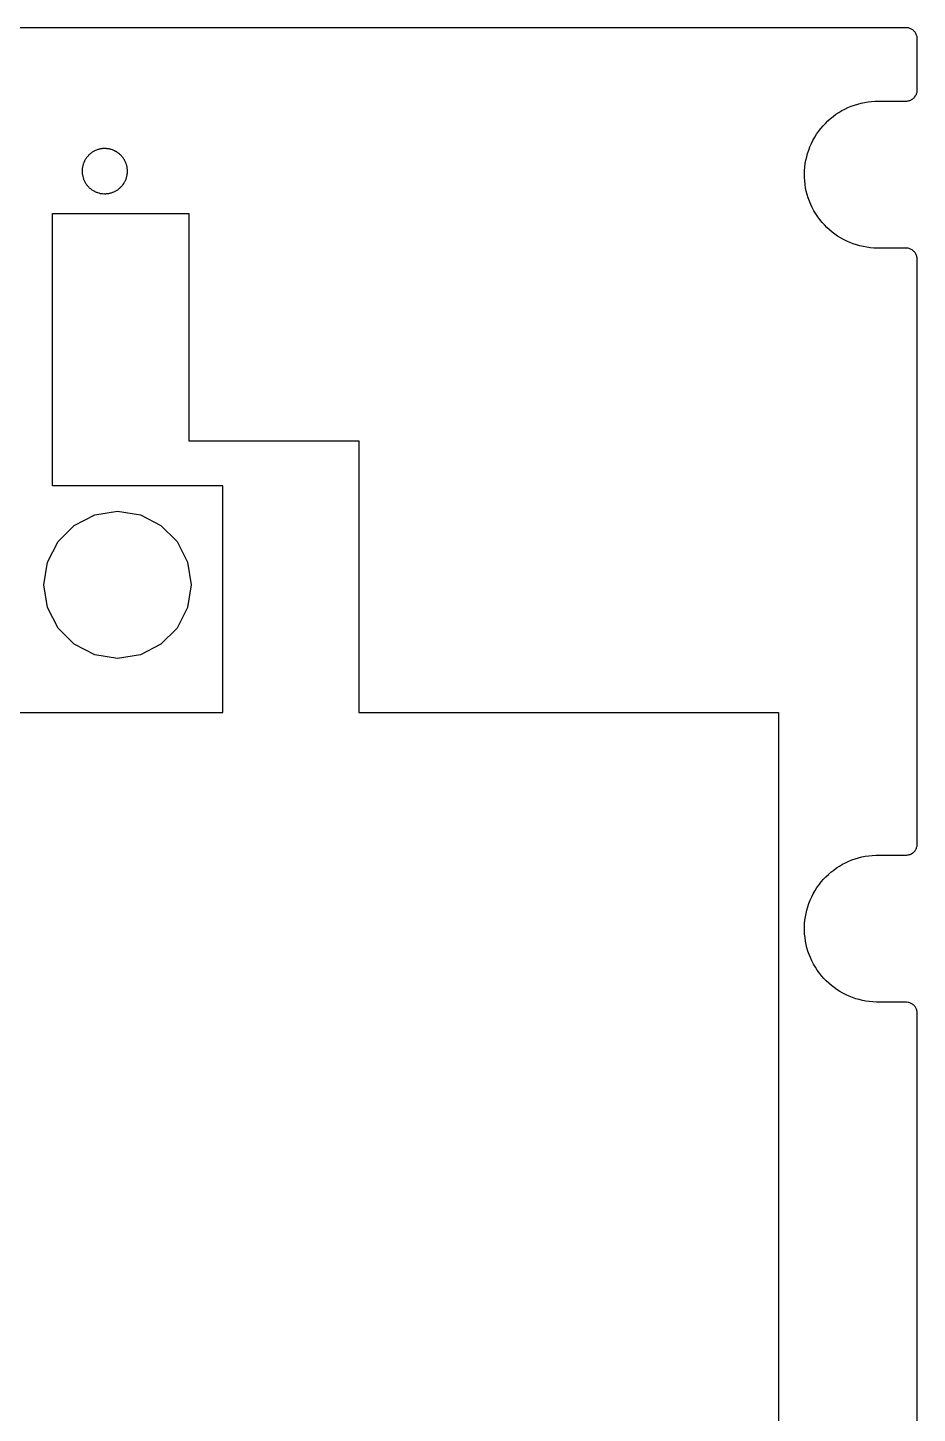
# Model space of a CAD drawing. Extents: x 14 to 158, y 771 to 1204.
# Drawn here: x 78.8 to 157.3, y 1081.7 to 1203.9 of the extents above; entities that cross this region are included whole.
import ezdxf

# ---------------------------------------------------------------- set-up
doc = ezdxf.new("R2010")
doc.units = 0

msp = doc.modelspace()

# ---------------------------------------------------------------- linework, layer by layer
at = {"layer": 'Middle'}
for p, q in [((156.343521, 1203.87505), (15.0113, 1203.87)), ((156.41655, 1203.865559), (156.343521, 1203.87505)), ((156.489499, 1203.849741), (156.41655, 1203.865559)), ((156.552943, 1203.833923), (156.489499, 1203.849741)), ((156.619555, 1203.808614), (156.552943, 1203.833923)), ((156.682999, 1203.783305), (156.619555, 1203.808614)), ((156.749612, 1203.751588), (156.682999, 1203.783305)), ((156.813056, 1203.719871), (156.749612, 1203.751588)), ((156.870164, 1203.678664), (156.813056, 1203.719871)), ((156.927272, 1203.631129), (156.870164, 1203.678664)), ((156.974875, 1203.58043), (156.927272, 1203.631129)), ((157.025647, 1203.532895), (156.974875, 1203.58043)), ((157.07325, 1203.475869), (157.025647, 1203.532895)), ((157.114517, 1203.418844), (157.07325, 1203.475869)), ((157.14628, 1203.355491), (157.114517, 1203.418844)), ((157.178043, 1203.288974), (157.14628, 1203.355491)), ((157.212973, 1203.225621), (157.178043, 1203.288974)), ((157.228814, 1203.159105), (157.212973, 1203.225621)), ((157.250991, 1203.095752), (157.228814, 1203.159105)), ((157.27, 1202.95), (157.250991, 1203.095752)), ((157.270059, 1198.331742), (157.27, 1202.95)), ((156.56262, 1197.447778), (156.626065, 1197.463596)), ((156.626065, 1197.463596), (156.692677, 1197.495313)), ((156.692677, 1197.495313), (156.756121, 1197.530194)), ((156.756121, 1197.530194), (156.813229, 1197.561911)), ((156.813229, 1197.561911), (156.879841, 1197.603119)), ((156.879841, 1197.603119), (156.927445, 1197.650654)), ((156.927445, 1197.650654), (156.984553, 1197.698189)), ((156.984553, 1197.698189), (157.032156, 1197.748887)), ((157.032156, 1197.748887), (157.114658, 1197.862963)), ((157.114658, 1197.862963), (157.155925, 1197.926316)), ((157.155925, 1197.926316), (157.187688, 1197.992833)), ((157.187688, 1197.992833), (157.213033, 1198.056186)), ((157.213033, 1198.056186), (157.23521, 1198.122702)), ((157.23521, 1198.122702), (157.25105, 1198.195546)), ((157.25105, 1198.195546), (157.260555, 1198.258899)), ((157.260555, 1198.258899), (157.270059, 1198.331742)), ((150.104707, 1196.23681), (150.355389, 1196.398405)), ((150.355389, 1196.398405), (150.615591, 1196.560008)), ((150.615591, 1196.560008), (150.882146, 1196.699433)), ((150.882146, 1196.699433), (151.158213, 1196.835686)), ((151.158213, 1196.835686), (151.443801, 1196.949754)), ((151.443801, 1196.949754), (151.729397, 1197.054323)), ((151.729397, 1197.054323), (152.027674, 1197.143041)), ((152.027674, 1197.143041), (152.322791, 1197.225433)), ((152.322791, 1197.225433), (152.621068, 1197.288786)), ((152.621068, 1197.288786), (152.93205, 1197.339484)), ((152.93205, 1197.339484), (153.239848, 1197.371201)), ((153.239848, 1197.371201), (153.557174, 1197.39651)), ((153.557174, 1197.39651), (156.277, 1197.4)), ((156.277, 1197.4), (156.35003, 1197.406489)), ((156.35003, 1197.406489), (156.422978, 1197.41598)), ((156.422978, 1197.41598), (156.489591, 1197.42247)), ((156.489591, 1197.42247), (156.56262, 1197.447778)), ((148.756084, 1194.978844), (148.95917, 1195.213331)), ((148.95917, 1195.213331), (149.168601, 1195.441475)), ((149.168601, 1195.441475), (149.387552, 1195.660112)), ((149.387552, 1195.660112), (149.616024, 1195.862906)), ((149.616024, 1195.862906), (149.850849, 1196.049858)), ((149.850849, 1196.049858), (150.104707, 1196.23681)), ((147.934218, 1193.657518), (148.073844, 1193.933188)), ((148.073844, 1193.933188), (148.226159, 1194.208867)), ((148.226159, 1194.208867), (148.387994, 1194.47503)), ((148.387994, 1194.47503), (148.568863, 1194.734858)), ((148.568863, 1194.734858), (148.756084, 1194.978844)), ((84.174879, 1192.579576), (84.133612, 1192.528877)), ((84.212978, 1192.620784), (84.174879, 1192.579576)), ((84.254245, 1192.658828), (84.212978, 1192.620784)), ((84.305017, 1192.700036), (84.254245, 1192.658828)), ((84.343116, 1192.741243), (84.305017, 1192.700036)), ((84.393887, 1192.782451), (84.343116, 1192.741243)), ((84.441491, 1192.814168), (84.393887, 1192.782451)), ((84.482758, 1192.855376), (84.441491, 1192.814168)), ((84.539866, 1192.887093), (84.482758, 1192.855376)), ((84.587469, 1192.91881), (84.539866, 1192.887093)), ((84.638241, 1192.953691), (84.587469, 1192.91881)), ((84.695349, 1192.975836), (84.638241, 1192.953691)), ((84.742952, 1193.007553), (84.695349, 1192.975836)), ((84.914308, 1193.08356), (84.742952, 1193.007553)), ((84.971416, 1193.105786), (84.914308, 1193.08356)), ((85.025356, 1193.121604), (84.971416, 1193.105786)), ((85.082463, 1193.137422), (85.025356, 1193.121604)), ((85.139571, 1193.156404), (85.082463, 1193.137422)), ((85.206184, 1193.172222), (85.139571, 1193.156404)), ((85.263292, 1193.18804), (85.206184, 1193.172222)), ((85.326736, 1193.194529), (85.263292, 1193.18804)), ((85.393348, 1193.20402), (85.326736, 1193.194529)), ((85.450456, 1193.210509), (85.393348, 1193.20402)), ((85.5139, 1193.22), (85.450456, 1193.210509)), ((85.644, 1193.22), (85.5139, 1193.22)), ((85.77433, 1193.217304), (85.6442, 1193.22)), ((85.831438, 1193.207814), (85.77433, 1193.217304)), ((85.894882, 1193.201324), (85.831438, 1193.207814)), ((85.961494, 1193.191833), (85.894882, 1193.201324)), ((86.018602, 1193.185344), (85.961494, 1193.191833)), ((86.082046, 1193.169526), (86.018602, 1193.185344)), ((86.139154, 1193.153708), (86.082046, 1193.169526)), ((86.205766, 1193.134726), (86.139154, 1193.153708)), ((86.320006, 1193.103009), (86.205766, 1193.134726)), ((86.373946, 1193.080783), (86.320006, 1193.103009)), ((86.488186, 1193.030085), (86.373946, 1193.080783)), ((86.538958, 1193.004776), (86.488186, 1193.030085)), ((86.596066, 1192.973059), (86.538958, 1193.004776)), ((86.650005, 1192.950914), (86.596066, 1192.973059)), ((86.700777, 1192.916033), (86.650005, 1192.950914)), ((86.74838, 1192.884316), (86.700777, 1192.916033)), ((86.799152, 1192.852599), (86.74838, 1192.884316)), ((86.846755, 1192.811391), (86.799152, 1192.852599)), ((86.894359, 1192.779674), (86.846755, 1192.811391)), ((86.94513, 1192.738467), (86.894359, 1192.779674)), ((86.983229, 1192.697259), (86.94513, 1192.738467)), ((87.034001, 1192.656051), (86.983229, 1192.697259)), ((87.075268, 1192.618007), (87.034001, 1192.656051)), ((87.113367, 1192.576799), (87.075268, 1192.618007)), ((87.154634, 1192.5261), (87.113367, 1192.576799)), ((147.521669, 1192.488279), (147.601035, 1192.789307)), ((147.601035, 1192.789307), (147.699402, 1193.08082)), ((147.699402, 1193.08082), (147.804121, 1193.372341)), ((147.804121, 1193.372341), (147.934218, 1193.657518)), ((83.6543, 1191.37), (83.644796, 1191.306647)), ((83.654328, 1191.426326), (83.6543, 1191.37)), ((83.660827, 1191.492842), (83.654328, 1191.426326)), ((83.670332, 1191.556195), (83.660827, 1191.492842)), ((83.686172, 1191.613221), (83.670332, 1191.556195)), ((83.695677, 1191.679737), (83.686172, 1191.613221)), ((83.711517, 1191.736763), (83.695677, 1191.679737)), ((83.727358, 1191.790625), (83.711517, 1191.736763)), ((83.743199, 1191.857142), (83.727358, 1191.790625)), ((83.768544, 1191.914167), (83.743199, 1191.857142)), ((83.790721, 1191.971193), (83.768544, 1191.914167)), ((83.806562, 1192.028219), (83.790721, 1191.971193)), ((83.841493, 1192.085244), (83.806562, 1192.028219)), ((83.863751, 1192.132779), (83.841493, 1192.085244)), ((83.889096, 1192.189805), (83.863751, 1192.132779)), ((83.920859, 1192.23734), (83.889096, 1192.189805)), ((83.95579, 1192.294366), (83.920859, 1192.23734)), ((83.987552, 1192.345064), (83.95579, 1192.294366)), ((84.019315, 1192.392599), (83.987552, 1192.345064)), ((84.060582, 1192.440134), (84.019315, 1192.392599)), ((84.092345, 1192.490833), (84.060582, 1192.440134)), ((84.133612, 1192.528877), (84.092345, 1192.490833)), ((87.186397, 1192.488056), (87.154634, 1192.5261)), ((87.227664, 1192.437358), (87.186397, 1192.488056)), ((87.259427, 1192.389823), (87.227664, 1192.437358)), ((87.300694, 1192.342288), (87.259427, 1192.389823)), ((87.335625, 1192.291589), (87.300694, 1192.342288)), ((87.367387, 1192.234563), (87.335625, 1192.291589)), ((87.389564, 1192.187028), (87.367387, 1192.234563)), ((87.424495, 1192.130003), (87.389564, 1192.187028)), ((87.446672, 1192.082468), (87.424495, 1192.130003)), ((87.497444, 1191.968392), (87.446672, 1192.082468)), ((87.519702, 1191.911366), (87.497444, 1191.968392)), ((87.560969, 1191.787783), (87.519702, 1191.911366)), ((87.57681, 1191.733921), (87.560969, 1191.787783)), ((87.586314, 1191.676895), (87.57681, 1191.733921)), ((87.602155, 1191.610379), (87.586314, 1191.676895)), ((87.611659, 1191.553353), (87.602155, 1191.610379)), ((87.6275, 1191.49), (87.611659, 1191.553353)), ((87.627497, 1191.430379), (87.6275, 1191.49)), ((87.633996, 1191.373353), (87.627497, 1191.430379)), ((87.6435, 1191.31), (87.633996, 1191.373353)), ((147.334504, 1191.287355), (147.356681, 1191.588383)), ((147.356681, 1191.588383), (147.397949, 1191.886231)), ((147.397949, 1191.886231), (147.44872, 1192.187259)), ((147.44872, 1192.187259), (147.521669, 1192.488279)), ((83.644796, 1191.306647), (83.6448, 1191.11)), ((83.6448, 1191.11), (83.654304, 1191.046647)), ((83.654304, 1191.046647), (83.660803, 1190.980131)), ((83.660803, 1190.980131), (83.670308, 1190.926268)), ((83.670308, 1190.926268), (83.679812, 1190.859752)), ((83.679812, 1190.859752), (83.695653, 1190.802726)), ((83.695653, 1190.802726), (83.702152, 1190.739373)), ((83.702152, 1190.739373), (83.733914, 1190.625297)), ((83.733914, 1190.625297), (83.759259, 1190.568272)), ((83.759259, 1190.568272), (83.7751, 1190.501755)), ((83.7751, 1190.501755), (83.800445, 1190.45422)), ((83.800445, 1190.45422), (83.825791, 1190.397194)), ((83.825791, 1190.397194), (83.857553, 1190.340169)), ((83.857553, 1190.340169), (83.882898, 1190.283143)), ((83.882898, 1190.283143), (83.914661, 1190.235608)), ((83.914661, 1190.235608), (83.936838, 1190.178582)), ((83.936838, 1190.178582), (83.971769, 1190.131047)), ((83.971769, 1190.131047), (84.003532, 1190.080349)), ((87.252781, 1190.045174), (87.316226, 1190.140236)), ((87.316226, 1190.140236), (87.351156, 1190.197262)), ((87.351156, 1190.197262), (87.382919, 1190.24796)), ((87.382919, 1190.24796), (87.408264, 1190.301823)), ((87.408264, 1190.301823), (87.440027, 1190.352521)), ((87.440027, 1190.352521), (87.462285, 1190.409547)), ((87.462285, 1190.409547), (87.513057, 1190.523623)), ((87.513057, 1190.523623), (87.528898, 1190.577485)), ((87.528898, 1190.577485), (87.554243, 1190.634511)), ((87.554243, 1190.634511), (87.570083, 1190.691537)), ((87.570083, 1190.691537), (87.585924, 1190.758053)), ((87.585924, 1190.758053), (87.592423, 1190.815079)), ((87.592423, 1190.815079), (87.611432, 1190.878432)), ((87.611432, 1190.878432), (87.617931, 1190.935457)), ((87.617931, 1190.935457), (87.627435, 1191.001974)), ((87.627435, 1191.001974), (87.633934, 1191.065327)), ((87.6339, 1191.13), (87.643404, 1191.183862)), ((87.633934, 1191.065327), (87.6339, 1191.13)), ((87.643404, 1191.183862), (87.6435, 1191.31)), ((147.325, 1190.98), (147.334504, 1191.287355)), ((147.325614, 1190.665844), (147.325, 1190.98)), ((147.350959, 1190.367996), (147.325614, 1190.665844)), ((147.382722, 1190.057461), (147.350959, 1190.367996)), ((84.003532, 1190.080349), (84.044799, 1190.032814)), ((84.044799, 1190.032814), (84.076561, 1189.985279)), ((84.076561, 1189.985279), (84.117829, 1189.944071)), ((84.117829, 1189.944071), (84.159096, 1189.893372)), ((84.159096, 1189.893372), (84.197195, 1189.855328)), ((84.197195, 1189.855328), (84.238462, 1189.80463)), ((84.238462, 1189.80463), (84.279729, 1189.763422)), ((84.279729, 1189.763422), (84.327332, 1189.725378)), ((84.327332, 1189.725378), (84.368599, 1189.690497)), ((84.368599, 1189.690497), (84.416203, 1189.652453)), ((84.416203, 1189.652453), (84.466974, 1189.611245)), ((84.466974, 1189.611245), (84.514578, 1189.579528)), ((84.514578, 1189.579528), (84.565349, 1189.544647)), ((84.565349, 1189.544647), (84.619289, 1189.51293)), ((84.619289, 1189.51293), (84.670061, 1189.481213)), ((84.670061, 1189.481213), (84.727169, 1189.455905)), ((84.727169, 1189.455905), (84.774772, 1189.433678)), ((84.774772, 1189.433678), (84.83188, 1189.398798)), ((84.83188, 1189.398798), (84.888988, 1189.38298)), ((84.888988, 1189.38298), (84.946096, 1189.357671)), ((84.946096, 1189.357671), (85.003204, 1189.335526)), ((85.003204, 1189.335526), (85.117444, 1189.303809)), ((85.117444, 1189.303809), (85.180888, 1189.284828)), ((85.180888, 1189.284828), (85.237996, 1189.26901)), ((85.237996, 1189.26901), (85.304608, 1189.26252)), ((85.304608, 1189.26252), (85.358548, 1189.253029)), ((85.358548, 1189.253029), (85.42516, 1189.24654)), ((85.42516, 1189.24654), (85.488604, 1189.237049)), ((85.488604, 1189.237049), (85.5552, 1189.24)), ((85.5552, 1189.24), (85.618644, 1189.233511)), ((85.618644, 1189.233511), (85.6853, 1189.23)), ((85.6853, 1189.23), (85.742408, 1189.236489)), ((85.742408, 1189.236489), (85.8058, 1189.24)), ((85.8058, 1189.24), (85.872412, 1189.249491)), ((85.872412, 1189.249491), (85.935856, 1189.25598)), ((85.935856, 1189.25598), (85.992964, 1189.265471)), ((85.992964, 1189.265471), (86.059577, 1189.281289)), ((86.059577, 1189.281289), (86.116685, 1189.287778)), ((86.116685, 1189.287778), (86.180129, 1189.30676)), ((86.180129, 1189.30676), (86.237237, 1189.322578)), ((86.237237, 1189.322578), (86.294344, 1189.344723)), ((86.294344, 1189.344723), (86.351452, 1189.360541)), ((86.351452, 1189.360541), (86.522808, 1189.436548)), ((86.522808, 1189.436548), (86.570412, 1189.468265)), ((86.570412, 1189.468265), (86.62752, 1189.49041)), ((86.62752, 1189.49041), (86.675123, 1189.525291)), ((86.675123, 1189.525291), (86.732231, 1189.557008)), ((86.732231, 1189.557008), (86.779834, 1189.588725)), ((86.779834, 1189.588725), (86.830606, 1189.620442)), ((86.830606, 1189.620442), (86.878209, 1189.66165)), ((86.878209, 1189.66165), (86.919476, 1189.693367)), ((86.919476, 1189.693367), (86.96708, 1189.734575)), ((86.96708, 1189.734575), (87.008347, 1189.775782)), ((87.008347, 1189.775782), (87.05595, 1189.81699)), ((87.05595, 1189.81699), (87.097217, 1189.864525)), ((87.097217, 1189.864525), (87.138485, 1189.905733)), ((87.138485, 1189.905733), (87.179752, 1189.953268)), ((87.179752, 1189.953268), (87.211514, 1189.994476)), ((87.211514, 1189.994476), (87.252781, 1190.045174)), ((147.423989, 1189.759613), (147.382722, 1190.057461)), ((147.487433, 1189.458585), (147.423989, 1189.759613)), ((147.560381, 1189.157565), (147.487433, 1189.458585)), ((147.652412, 1188.866044), (147.560381, 1189.157565)), ((147.757123, 1188.574531), (147.652412, 1188.866044)), ((147.877707, 1188.289354), (147.757123, 1188.574531)), ((148.007812, 1188.00734), (147.877707, 1188.289354)), ((148.163295, 1187.73167), (148.007812, 1188.00734)), ((148.31561, 1187.462335), (148.163295, 1187.73167)), ((81.047, 1187.48), (93.047, 1187.48)), ((81.047, 1163.48), (81.047, 1187.48)), ((93.047, 1187.48), (93.047, 1167.43)), ((148.496487, 1187.196163), (148.31561, 1187.462335)), ((148.683708, 1186.952177), (148.496487, 1187.196163)), ((148.877274, 1186.708191), (148.683708, 1186.952177)), ((149.08036, 1186.483211), (148.877274, 1186.708191)), ((149.299311, 1186.261411), (149.08036, 1186.483211)), ((149.518262, 1186.052273), (149.299311, 1186.261411)), ((149.756255, 1185.855822), (149.518262, 1186.052273)), ((149.997416, 1185.672034), (149.756255, 1185.855822)), ((150.251274, 1185.491425), (149.997416, 1185.672034)), ((150.511484, 1185.339329), (150.251274, 1185.491425)), ((150.778031, 1185.184062), (150.511484, 1185.339329)), ((151.047754, 1185.044645), (150.778031, 1185.184062)), ((151.330174, 1184.924234), (151.047754, 1185.044645)), ((151.615762, 1184.810158), (151.330174, 1184.924234)), ((152.199635, 1184.632713), (151.615762, 1184.810158)), ((152.501096, 1184.566197), (152.199635, 1184.632713)), ((152.808894, 1184.509171), (152.501096, 1184.566197)), ((153.1167, 1184.471127), (152.808894, 1184.509171)), ((153.427674, 1184.445818), (153.1167, 1184.471127)), ((153.745, 1184.43), (153.427674, 1184.445818)), ((156.334178, 1184.435738), (153.745, 1184.43)), ((156.407127, 1184.426247), (156.334178, 1184.435738)), ((156.480076, 1184.419757), (156.407127, 1184.426247)), ((156.546688, 1184.403939), (156.480076, 1184.419757)), ((156.610132, 1184.378631), (156.546688, 1184.403939)), ((156.676744, 1184.353322), (156.610132, 1184.378631)), ((156.740188, 1184.321605), (156.676744, 1184.353322)), ((156.806801, 1184.280397), (156.740188, 1184.321605)), ((156.863909, 1184.239189), (156.806801, 1184.280397)), ((156.917848, 1184.201145), (156.863909, 1184.239189)), ((156.96862, 1184.150447), (156.917848, 1184.201145)), ((157.025728, 1184.102912), (156.96862, 1184.150447)), ((157.066995, 1184.045886), (157.025728, 1184.102912)), ((157.105094, 1183.98886), (157.066995, 1184.045886)), ((157.146361, 1183.925507), (157.105094, 1183.98886)), ((157.178124, 1183.858991), (157.146361, 1183.925507)), ((157.203469, 1183.795638), (157.178124, 1183.858991)), ((157.228814, 1183.729121), (157.203469, 1183.795638)), ((157.244655, 1183.665769), (157.228814, 1183.729121)), ((157.260496, 1183.592844), (157.244655, 1183.665769)), ((157.27, 1183.52), (157.260496, 1183.592844)), ((157.269574, 1131.841288), (157.27, 1183.52)), ((93.047, 1167.43), (108.047, 1167.43)), ((108.047, 1167.43), (108.047, 1143.48)), ((96.047, 1163.48), (81.047, 1163.48)), ((96.047, 1143.48), (96.047, 1163.48)), ((82.95621, 1159.987885), (84.76812, 1160.903631)), ((84.76812, 1160.903631), (86.7736, 1161.23)), ((86.7736, 1161.23), (88.77908, 1160.903631)), ((88.77908, 1160.903631), (90.59099, 1159.987885)), ((81.51874, 1158.552485), (82.95621, 1159.987885)), ((90.59099, 1159.987885), (92.02211, 1158.552485)), ((80.598507, 1156.743175), (81.51874, 1158.552485)), ((92.02211, 1158.552485), (92.945519, 1156.743175)), ((80.281181, 1154.740585), (80.598507, 1156.743175)), ((92.945519, 1156.743175), (93.262837, 1154.740585)), ((80.598507, 1152.734825), (80.281181, 1154.740585)), ((93.262837, 1154.740585), (92.945519, 1152.734825)), ((81.51874, 1150.935025), (80.598507, 1152.734825)), ((92.945519, 1152.734825), (92.02211, 1150.935025)), ((82.95621, 1149.499625), (81.51874, 1150.935025)), ((92.02211, 1150.935025), (90.59099, 1149.499625)), ((84.76812, 1148.57438), (82.95621, 1149.499625)), ((90.59099, 1149.499625), (88.77908, 1148.57438)), ((86.7736, 1148.25751), (84.76812, 1148.57438)), ((88.77908, 1148.57438), (86.7736, 1148.25751)), ((26.047, 1143.48), (96.047, 1143.48)), ((108.047, 1143.48), (145.047, 1143.479646)), ((145.047, 1143.479646), (145.047, 968.288)), ((157.155439, 1131.435862), (157.187202, 1131.502378)), ((157.187202, 1131.502378), (157.212547, 1131.565731)), ((157.212547, 1131.565731), (157.234724, 1131.632248)), ((157.234724, 1131.632248), (157.250565, 1131.705091)), ((157.250565, 1131.705091), (157.260069, 1131.768444)), ((157.260069, 1131.768444), (157.269574, 1131.841288)), ((150.948838, 1130.234576), (151.224905, 1130.364494)), ((151.224905, 1130.364494), (151.510501, 1130.47857)), ((151.510501, 1130.47857), (151.792913, 1130.586302)), ((151.792913, 1130.586302), (152.084854, 1130.67502)), ((152.084854, 1130.67502), (152.386307, 1130.747945)), ((152.386307, 1130.747945), (152.68776, 1130.811298)), ((152.68776, 1130.811298), (152.995566, 1130.852506)), ((152.995566, 1130.852506), (153.303372, 1130.884223)), ((153.303372, 1130.884223), (153.62069, 1130.900041)), ((153.62069, 1130.900041), (153.776181, 1130.909532)), ((153.776181, 1130.909532), (156.359, 1130.91)), ((156.359, 1130.91), (156.431949, 1130.919491)), ((156.431949, 1130.919491), (156.495393, 1130.935309)), ((156.495393, 1130.935309), (156.568422, 1130.951127)), ((156.568422, 1130.951127), (156.635035, 1130.973272)), ((156.635035, 1130.973272), (156.698479, 1130.998581)), ((156.698479, 1130.998581), (156.765091, 1131.030298)), ((156.765091, 1131.030298), (156.879323, 1131.112689)), ((156.879323, 1131.112689), (156.936431, 1131.160224)), ((156.936431, 1131.160224), (156.993539, 1131.210922)), ((156.993539, 1131.210922), (157.041142, 1131.258457)), ((157.041142, 1131.258457), (157.08241, 1131.315483)), ((157.08241, 1131.315483), (157.120508, 1131.372509)), ((157.120508, 1131.372509), (157.155439, 1131.435862)), ((149.209909, 1128.995633), (149.438381, 1129.204763)), ((149.438381, 1129.204763), (149.663685, 1129.407557)), ((149.663685, 1129.407557), (149.908022, 1129.594509)), ((149.908022, 1129.594509), (150.152359, 1129.775126)), ((150.152359, 1129.775126), (150.412561, 1129.943064)), ((150.412561, 1129.943064), (150.672771, 1130.098331)), ((150.672771, 1130.098331), (150.948838, 1130.234576)), ((148.261122, 1127.778867), (148.429302, 1128.038695)), ((148.429302, 1128.038695), (148.610171, 1128.298531)), ((148.610171, 1128.298531), (148.794224, 1128.539345)), ((148.794224, 1128.539345), (148.99731, 1128.776996)), ((148.99731, 1128.776996), (149.209909, 1128.995633)), ((147.616957, 1126.359307), (147.715324, 1126.650828)), ((147.715324, 1126.650828), (147.829564, 1126.942341)), ((147.829564, 1126.942341), (147.959661, 1127.227518)), ((147.959661, 1127.227518), (148.105631, 1127.503197)), ((148.105631, 1127.503197), (148.261122, 1127.778867)), ((147.366267, 1125.158383), (147.407534, 1125.465746)), ((147.407534, 1125.465746), (147.464642, 1125.766766)), ((147.464642, 1125.766766), (147.537591, 1126.058287)), ((147.537591, 1126.058287), (147.616957, 1126.359307)), ((147.32477, 1124.248665), (147.325, 1124.55)), ((147.34061, 1123.941302), (147.32477, 1124.248665)), ((147.325, 1124.55), (147.334504, 1124.857363)), ((147.334504, 1124.857363), (147.366267, 1125.158383)), ((147.372373, 1123.640282), (147.34061, 1123.941302)), ((147.41364, 1123.332919), (147.372373, 1123.640282)), ((147.470748, 1123.031899), (147.41364, 1123.332919)), ((147.543697, 1122.740378), (147.470748, 1123.031899)), ((147.632551, 1122.439358), (147.543697, 1122.740378)), ((147.730918, 1122.147837), (147.632551, 1122.439358)), ((147.854679, 1121.865831), (147.730918, 1122.147837)), ((147.981608, 1121.580654), (147.854679, 1121.865831)), ((148.130746, 1121.295469), (147.981608, 1121.580654)), ((148.283061, 1121.029306), (148.130746, 1121.295469)), ((148.454417, 1120.769478), (148.283061, 1121.029306)), ((148.641638, 1120.509642), (148.454417, 1120.769478)), ((148.828851, 1120.265656), (148.641638, 1120.509642)), ((149.031937, 1120.040684), (148.828851, 1120.265656)), ((149.250896, 1119.81254), (149.031937, 1120.040684)), ((149.469847, 1119.609746), (149.250896, 1119.81254)), ((149.704663, 1119.406952), (149.469847, 1119.609746)), ((149.949, 1119.22), (149.704663, 1119.406952)), ((150.193813, 1119.0429), (149.949, 1119.22)), ((150.454015, 1118.878126), (150.193813, 1119.0429)), ((150.72057, 1118.72603), (150.454015, 1118.878126)), ((150.990293, 1118.586613), (150.72057, 1118.72603)), ((151.26636, 1118.456695), (150.990293, 1118.586613)), ((151.54878, 1118.345791), (151.26636, 1118.456695)), ((151.840721, 1118.247566), (151.54878, 1118.345791)), ((152.13583, 1118.165183), (151.840721, 1118.247566)), ((152.434107, 1118.092258), (152.13583, 1118.165183)), ((152.745089, 1118.028905), (152.434107, 1118.092258)), ((153.043366, 1117.987697), (152.745089, 1118.028905)), ((153.360692, 1117.95598), (153.043366, 1117.987697)), ((153.668498, 1117.946489), (153.360692, 1117.95598)), ((153.751, 1117.94), (153.668498, 1117.946489)), ((156.327688, 1117.943083), (153.751, 1117.94)), ((156.473658, 1117.924102), (156.327688, 1117.943083)), ((156.537102, 1117.908284), (156.473658, 1117.924102)), ((156.610051, 1117.886057), (156.537102, 1117.908284)), ((156.676663, 1117.860749), (156.610051, 1117.886057)), ((156.733771, 1117.829032), (156.676663, 1117.860749)), ((156.797215, 1117.794151), (156.733771, 1117.829032)), ((156.854323, 1117.756107), (156.797215, 1117.794151)), ((156.911431, 1117.714899), (156.854323, 1117.756107)), ((156.968539, 1117.6642), (156.911431, 1117.714899)), ((157.016142, 1117.616665), (156.968539, 1117.6642)), ((157.066914, 1117.55964), (157.016142, 1117.616665)), ((157.105013, 1117.502614), (157.066914, 1117.55964)), ((157.139944, 1117.439261), (157.105013, 1117.502614)), ((157.171706, 1117.372745), (157.139944, 1117.439261)), ((157.203469, 1117.315719), (157.171706, 1117.372745)), ((157.228814, 1117.242794), (157.203469, 1117.315719)), ((157.244655, 1117.179441), (157.228814, 1117.242794)), ((157.260496, 1117.106516), (157.244655, 1117.179441)), ((157.27, 1117.04), (157.260496, 1117.106516)), ((157.270238, 1046.288089), (157.27, 1117.04))]:
    msp.add_line(p, q, dxfattribs=at)

doc.saveas('drawing.dxf')
